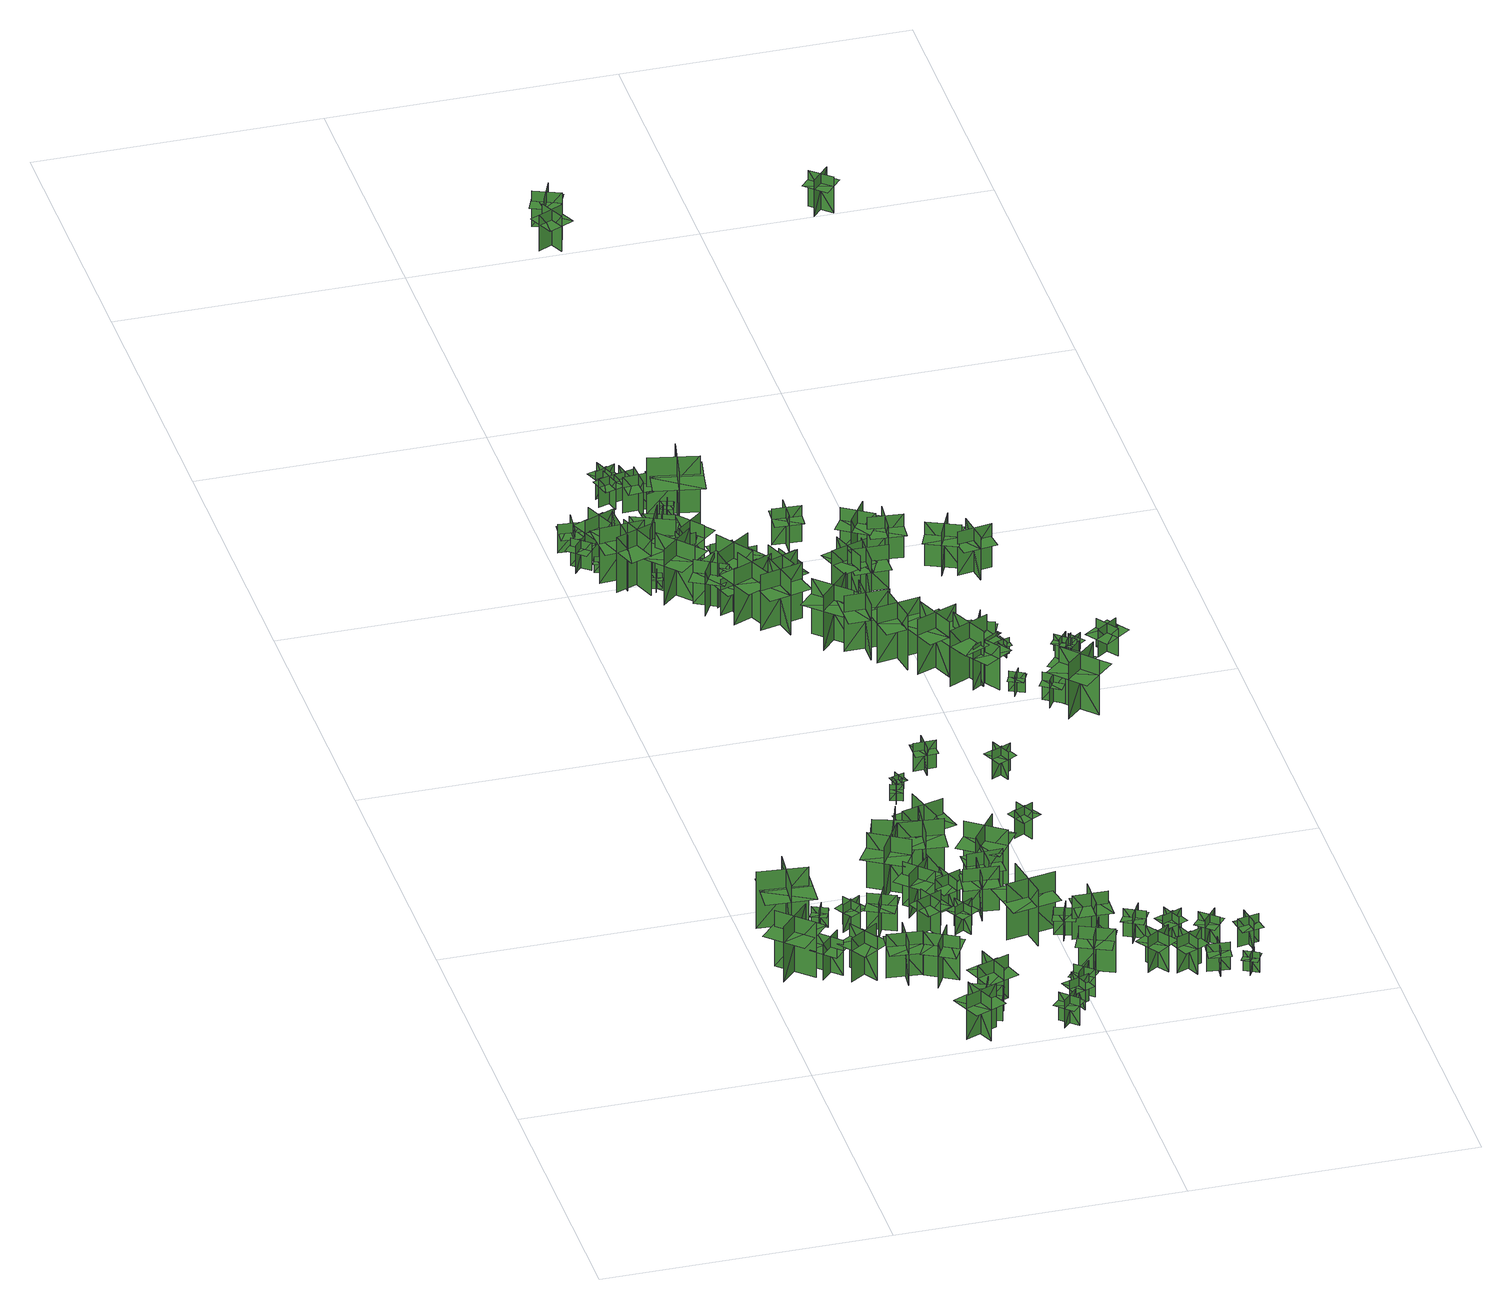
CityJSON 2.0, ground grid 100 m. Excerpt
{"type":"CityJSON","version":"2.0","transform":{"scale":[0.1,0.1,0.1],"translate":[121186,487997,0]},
"CityObjects":{
"tree1":{"type":"SolitaryVegetationObject","geometry":[{"type":"MultiSurface","lod":"1","boundaries":[[[0,1,2]],[[0,2,3]],[[4,5,6]],[[4,6,7]],[[8,9,10]],[[8,10,11]],[[8,11,12]],[[8,12,13]]]}]},
"tree2":{"type":"SolitaryVegetationObject","geometry":[{"type":"MultiSurface","lod":"1","boundaries":[[[14,15,16]],[[14,16,17]],[[18,19,20]],[[18,20,21]],[[22,23,24]],[[22,24,25]],[[22,25,26]],[[22,26,27]]]}]},
"tree3":{"type":"SolitaryVegetationObject","geometry":[{"type":"MultiSurface","lod":"1","boundaries":[[[28,29,30]],[[28,30,31]],[[32,33,34]],[[32,34,35]],[[36,37,38]],[[36,38,39]],[[36,39,40]],[[36,40,41]]]}]},
"tree4":{"type":"SolitaryVegetationObject","geometry":[{"type":"MultiSurface","lod":"1","boundaries":[[[42,43,44]],[[42,44,45]],[[46,47,48]],[[46,48,49]],[[50,51,52]],[[50,52,53]],[[50,53,54]],[[50,54,55]]]}]},
"tree5":{"type":"SolitaryVegetationObject","geometry":[{"type":"MultiSurface","lod":"1","boundaries":[[[56,57,58]],[[56,58,59]],[[60,61,62]],[[60,62,63]],[[64,65,66]],[[64,66,67]],[[64,67,68]],[[64,68,69]]]}]},
"tree6":{"type":"SolitaryVegetationObject","geometry":[{"type":"MultiSurface","lod":"1","boundaries":[[[70,71,72]],[[70,72,73]],[[74,75,76]],[[74,76,77]],[[78,79,80]],[[78,80,81]],[[78,81,82]],[[78,82,83]]]}]},
"tree7":{"type":"SolitaryVegetationObject","geometry":[{"type":"MultiSurface","lod":"1","boundaries":[[[84,85,86]],[[84,86,87]],[[88,89,90]],[[88,90,91]],[[92,93,94]],[[92,94,95]],[[92,95,96]],[[92,96,97]]]}]},
"tree8":{"type":"SolitaryVegetationObject","geometry":[{"type":"MultiSurface","lod":"1","boundaries":[[[98,99,100]],[[98,100,101]],[[102,103,104]],[[102,104,105]],[[106,107,108]],[[106,108,109]],[[106,109,110]],[[106,110,111]]]}]},
"tree9":{"type":"SolitaryVegetationObject","geometry":[{"type":"MultiSurface","lod":"1","boundaries":[[[112,113,114]],[[112,114,115]],[[116,117,118]],[[116,118,119]],[[120,121,122]],[[120,122,123]],[[120,123,124]],[[120,124,125]]]}]},
"tree10":{"type":"SolitaryVegetationObject","geometry":[{"type":"MultiSurface","lod":"1","boundaries":[[[126,127,128]],[[126,128,129]],[[130,131,132]],[[130,132,133]],[[134,135,136]],[[134,136,137]],[[134,137,138]],[[134,138,139]]]}]},
"tree11":{"type":"SolitaryVegetationObject","geometry":[{"type":"MultiSurface","lod":"1","boundaries":[[[140,141,142]],[[140,142,143]],[[144,145,146]],[[144,146,147]],[[148,149,150]],[[148,150,151]],[[148,151,152]],[[148,152,153]]]}]},
"tree12":{"type":"SolitaryVegetationObject","geometry":[{"type":"MultiSurface","lod":"1","boundaries":[[[154,155,156]],[[154,156,157]],[[158,159,160]],[[158,160,161]],[[162,163,164]],[[162,164,165]],[[162,165,166]],[[162,166,167]]]}]},
"tree13":{"type":"SolitaryVegetationObject","geometry":[{"type":"MultiSurface","lod":"1","boundaries":[[[168,169,170]],[[168,170,171]],[[172,173,174]],[[172,174,175]],[[176,177,178]],[[176,178,179]],[[176,179,180]],[[176,180,181]]]}]},
"tree14":{"type":"SolitaryVegetationObject","geometry":[{"type":"MultiSurface","lod":"1","boundaries":[[[182,183,184]],[[182,184,185]],[[186,187,188]],[[186,188,189]],[[190,191,192]],[[190,192,193]],[[190,193,194]],[[190,194,195]]]}]},
"tree15":{"type":"SolitaryVegetationObject","geometry":[{"type":"MultiSurface","lod":"1","boundaries":[[[196,197,198]],[[196,198,199]],[[200,201,202]],[[200,202,203]],[[204,205,206]],[[204,206,207]],[[204,207,208]],[[204,208,209]]]}]},
"tree16":{"type":"SolitaryVegetationObject","geometry":[{"type":"MultiSurface","lod":"1","boundaries":[[[210,211,212]],[[210,212,213]],[[214,215,216]],[[214,216,217]],[[218,219,220]],[[218,220,221]],[[218,221,222]],[[218,222,223]]]}]},
"tree17":{"type":"SolitaryVegetationObject","geometry":[{"type":"MultiSurface","lod":"1","boundaries":[[[224,225,226]],[[224,226,227]],[[228,229,230]],[[228,230,231]],[[232,233,234]],[[232,234,235]],[[232,235,236]],[[232,236,237]]]}]},
"tree18":{"type":"SolitaryVegetationObject","geometry":[{"type":"MultiSurface","lod":"1","boundaries":[[[238,239,240]],[[238,240,241]],[[242,243,244]],[[242,244,245]],[[246,247,248]],[[246,248,249]],[[246,249,250]],[[246,250,251]]]}]},
"tree19":{"type":"SolitaryVegetationObject","geometry":[{"type":"MultiSurface","lod":"1","boundaries":[[[252,253,254]],[[252,254,255]],[[256,257,258]],[[256,258,259]],[[260,261,262]],[[260,262,263]],[[260,263,264]],[[260,264,265]]]}]},
"tree20":{"type":"SolitaryVegetationObject","geometry":[{"type":"MultiSurface","lod":"1","boundaries":[[[266,267,268]],[[266,268,269]],[[270,271,272]],[[270,272,273]],[[274,275,276]],[[274,276,277]],[[274,277,278]],[[274,278,279]]]}]},
"tree21":{"type":"SolitaryVegetationObject","geometry":[{"type":"MultiSurface","lod":"1","boundaries":[[[280,281,282]],[[280,282,283]],[[284,285,286]],[[284,286,287]],[[288,289,290]],[[288,290,291]],[[288,291,292]],[[288,292,293]]]}]},
"tree22":{"type":"SolitaryVegetationObject","geometry":[{"type":"MultiSurface","lod":"1","boundaries":[[[294,295,296]],[[294,296,297]],[[298,299,300]],[[298,300,301]],[[302,303,304]],[[302,304,305]],[[302,305,306]],[[302,306,307]]]}]},
"tree23":{"type":"SolitaryVegetationObject","geometry":[{"type":"MultiSurface","lod":"1","boundaries":[[[308,309,310]],[[308,310,311]],[[312,313,314]],[[312,314,315]],[[316,317,318]],[[316,318,319]],[[316,319,320]],[[316,320,321]]]}]},
"tree24":{"type":"SolitaryVegetationObject","geometry":[{"type":"MultiSurface","lod":"1","boundaries":[[[322,323,324]],[[322,324,325]],[[326,327,328]],[[326,328,329]],[[330,331,332]],[[330,332,333]],[[330,333,334]],[[330,334,335]]]}]},
"tree25":{"type":"SolitaryVegetationObject","geometry":[{"type":"MultiSurface","lod":"1","boundaries":[[[336,337,338]],[[336,338,339]],[[340,341,342]],[[340,342,343]],[[344,345,346]],[[344,346,347]],[[344,347,348]],[[344,348,349]]]}]},
"tree26":{"type":"SolitaryVegetationObject","geometry":[{"type":"MultiSurface","lod":"1","boundaries":[[[350,351,352]],[[350,352,353]],[[354,355,356]],[[354,356,357]],[[358,359,360]],[[358,360,361]],[[358,361,362]],[[358,362,363]]]}]},
"tree27":{"type":"SolitaryVegetationObject","geometry":[{"type":"MultiSurface","lod":"1","boundaries":[[[364,365,366]],[[364,366,367]],[[368,369,370]],[[368,370,371]],[[372,373,374]],[[372,374,375]],[[372,375,376]],[[372,376,377]]]}]},
"tree28":{"type":"SolitaryVegetationObject","geometry":[{"type":"MultiSurface","lod":"1","boundaries":[[[378,379,380]],[[378,380,381]],[[382,383,384]],[[382,384,385]],[[386,387,388]],[[386,388,389]],[[386,389,390]],[[386,390,391]]]}]},
"tree29":{"type":"SolitaryVegetationObject","geometry":[{"type":"MultiSurface","lod":"1","boundaries":[[[392,393,394]],[[392,394,395]],[[396,397,398]],[[396,398,399]],[[400,401,402]],[[400,402,403]],[[400,403,404]],[[400,404,405]]]}]},
"tree30":{"type":"SolitaryVegetationObject","geometry":[{"type":"MultiSurface","lod":"1","boundaries":[[[406,407,408]],[[406,408,409]],[[410,411,412]],[[410,412,413]],[[414,415,416]],[[414,416,417]],[[414,417,418]],[[414,418,419]]]}]},
"tree31":{"type":"SolitaryVegetationObject","geometry":[{"type":"MultiSurface","lod":"1","boundaries":[[[420,421,422]],[[420,422,423]],[[424,425,426]],[[424,426,427]],[[428,429,430]],[[428,430,431]],[[428,431,432]],[[428,432,433]]]}]},
"tree32":{"type":"SolitaryVegetationObject","geometry":[{"type":"MultiSurface","lod":"1","boundaries":[[[434,435,436]],[[434,436,437]],[[438,439,440]],[[438,440,441]],[[442,443,444]],[[442,444,445]],[[442,445,446]],[[442,446,447]]]}]},
"tree33":{"type":"SolitaryVegetationObject","geometry":[{"type":"MultiSurface","lod":"1","boundaries":[[[448,449,450]],[[448,450,451]],[[452,453,454]],[[452,454,455]],[[456,457,458]],[[456,458,459]],[[456,459,460]],[[456,460,461]]]}]},
"tree34":{"type":"SolitaryVegetationObject","geometry":[{"type":"MultiSurface","lod":"1","boundaries":[[[462,463,464]],[[462,464,465]],[[466,467,468]],[[466,468,469]],[[470,471,472]],[[470,472,473]],[[470,473,474]],[[470,474,475]]]}]},
"tree35":{"type":"SolitaryVegetationObject","geometry":[{"type":"MultiSurface","lod":"1","boundaries":[[[476,477,478]],[[476,478,479]],[[480,481,482]],[[480,482,483]],[[484,485,486]],[[484,486,487]],[[484,487,488]],[[484,488,489]]]}]},
"tree36":{"type":"SolitaryVegetationObject","geometry":[{"type":"MultiSurface","lod":"1","boundaries":[[[490,491,492]],[[490,492,493]],[[494,495,496]],[[494,496,497]],[[498,499,500]],[[498,500,501]],[[498,501,502]],[[498,502,503]]]}]},
"tree37":{"type":"SolitaryVegetationObject","geometry":[{"type":"MultiSurface","lod":"1","boundaries":[[[504,505,506]],[[504,506,507]],[[508,509,510]],[[508,510,511]],[[512,513,514]],[[512,514,515]],[[512,515,516]],[[512,516,517]]]}]},
"tree38":{"type":"SolitaryVegetationObject","geometry":[{"type":"MultiSurface","lod":"1","boundaries":[[[518,519,520]],[[518,520,521]],[[522,523,524]],[[522,524,525]],[[526,527,528]],[[526,528,529]],[[526,529,530]],[[526,530,531]]]}]},
"tree39":{"type":"SolitaryVegetationObject","geometry":[{"type":"MultiSurface","lod":"1","boundaries":[[[532,533,534]],[[532,534,535]],[[536,537,538]],[[536,538,539]],[[540,541,542]],[[540,542,543]],[[540,543,544]],[[540,544,545]]]}]},
"tree40":{"type":"SolitaryVegetationObject","geometry":[{"type":"MultiSurface","lod":"1","boundaries":[[[546,547,548]],[[546,548,549]],[[550,551,552]],[[550,552,553]],[[554,555,556]],[[554,556,557]],[[554,557,558]],[[554,558,559]]]}]},
"tree41":{"type":"SolitaryVegetationObject","geometry":[{"type":"MultiSurface","lod":"1","boundaries":[[[560,561,562]],[[560,562,563]],[[564,565,566]],[[564,566,567]],[[568,569,570]],[[568,570,571]],[[568,571,572]],[[568,572,573]]]}]},
"tree42":{"type":"SolitaryVegetationObject","geometry":[{"type":"MultiSurface","lod":"1","boundaries":[[[574,575,576]],[[574,576,577]],[[578,579,580]],[[578,580,581]],[[582,583,584]],[[582,584,585]],[[582,585,586]],[[582,586,587]]]}]},
"tree43":{"type":"SolitaryVegetationObject","geometry":[{"type":"MultiSurface","lod":"1","boundaries":[[[588,589,590]],[[588,590,591]],[[592,593,594]],[[592,594,595]],[[596,597,598]],[[596,598,599]],[[596,599,600]],[[596,600,601]]]}]},
"tree44":{"type":"SolitaryVegetationObject","geometry":[{"type":"MultiSurface","lod":"1","boundaries":[[[602,603,604]],[[602,604,605]],[[606,607,608]],[[606,608,609]],[[610,611,612]],[[610,612,613]],[[610,613,614]],[[610,614,615]]]}]},
"tree45":{"type":"SolitaryVegetationObject","geometry":[{"type":"MultiSurface","lod":"1","boundaries":[[[616,617,618]],[[616,618,619]],[[620,621,622]],[[620,622,623]],[[624,625,626]],[[624,626,627]],[[624,627,628]],[[624,628,629]]]}]},
"tree46":{"type":"SolitaryVegetationObject","geometry":[{"type":"MultiSurface","lod":"1","boundaries":[[[630,631,632]],[[630,632,633]],[[634,635,636]],[[634,636,637]],[[638,639,640]],[[638,640,641]],[[638,641,642]],[[638,642,643]]]}]},
"tree47":{"type":"SolitaryVegetationObject","geometry":[{"type":"MultiSurface","lod":"1","boundaries":[[[644,645,646]],[[644,646,647]],[[648,649,650]],[[648,650,651]],[[652,653,654]],[[652,654,655]],[[652,655,656]],[[652,656,657]]]}]},
"tree48":{"type":"SolitaryVegetationObject","geometry":[{"type":"MultiSurface","lod":"1","boundaries":[[[658,659,660]],[[658,660,661]],[[662,663,664]],[[662,664,665]],[[666,667,668]],[[666,668,669]],[[666,669,670]],[[666,670,671]]]}]},
"tree49":{"type":"SolitaryVegetationObject","geometry":[{"type":"MultiSurface","lod":"1","boundaries":[[[672,673,674]],[[672,674,675]],[[676,677,678]],[[676,678,679]],[[680,681,682]],[[680,682,683]],[[680,683,684]],[[680,684,685]]]}]},
"tree50":{"type":"SolitaryVegetationObject","geometry":[{"type":"MultiSurface","lod":"1","boundaries":[[[686,687,688]],[[686,688,689]],[[690,691,692]],[[690,692,693]],[[694,695,696]],[[694,696,697]],[[694,697,698]],[[694,698,699]]]}]},
"tree51":{"type":"SolitaryVegetationObject","geometry":[{"type":"MultiSurface","lod":"1","boundaries":[[[700,701,702]],[[700,702,703]],[[704,705,706]],[[704,706,707]],[[708,709,710]],[[708,710,711]],[[708,711,712]],[[708,712,713]]]}]},
"tree52":{"type":"SolitaryVegetationObject","geometry":[{"type":"MultiSurface","lod":"1","boundaries":[[[714,715,716]],[[714,716,717]],[[718,719,720]],[[718,720,721]],[[722,723,724]],[[722,724,725]],[[722,725,726]],[[722,726,727]]]}]},
"tree53":{"type":"SolitaryVegetationObject","geometry":[{"type":"MultiSurface","lod":"1","boundaries":[[[728,729,730]],[[728,730,731]],[[732,733,734]],[[732,734,735]],[[736,737,738]],[[736,738,739]],[[736,739,740]],[[736,740,741]]]}]},
"tree54":{"type":"SolitaryVegetationObject","geometry":[{"type":"MultiSurface","lod":"1","boundaries":[[[742,743,744]],[[742,744,745]],[[746,747,748]],[[746,748,749]],[[750,751,752]],[[750,752,753]],[[750,753,754]],[[750,754,755]]]}]},
"tree55":{"type":"SolitaryVegetationObject","geometry":[{"type":"MultiSurface","lod":"1","boundaries":[[[756,757,758]],[[756,758,759]],[[760,761,762]],[[760,762,763]],[[764,765,766]],[[764,766,767]],[[764,767,768]],[[764,768,769]]]}]},
"tree56":{"type":"SolitaryVegetationObject","geometry":[{"type":"MultiSurface","lod":"1","boundaries":[[[770,771,772]],[[770,772,773]],[[774,775,776]],[[774,776,777]],[[778,779,780]],[[778,780,781]],[[778,781,782]],[[778,782,783]]]}]},
"tree57":{"type":"SolitaryVegetationObject","geometry":[{"type":"MultiSurface","lod":"1","boundaries":[[[784,785,786]],[[784,786,787]],[[788,789,790]],[[788,790,791]],[[792,793,794]],[[792,794,795]],[[792,795,796]],[[792,796,797]]]}]},
"tree58":{"type":"SolitaryVegetationObject","geometry":[{"type":"MultiSurface","lod":"1","boundaries":[[[798,799,800]],[[798,800,801]],[[802,803,804]],[[802,804,805]],[[806,807,808]],[[806,808,809]],[[806,809,810]],[[806,810,811]]]}]},
"tree59":{"type":"SolitaryVegetationObject","geometry":[{"type":"MultiSurface","lod":"1","boundaries":[[[812,813,814]],[[812,814,815]],[[816,817,818]],[[816,818,819]],[[820,821,822]],[[820,822,823]],[[820,823,824]],[[820,824,825]]]}]},
"tree60":{"type":"SolitaryVegetationObject","geometry":[{"type":"MultiSurface","lod":"1","boundaries":[[[826,827,828]],[[826,828,829]],[[830,831,832]],[[830,832,833]],[[834,835,836]],[[834,836,837]],[[834,837,838]],[[834,838,839]]]}]},
"tree61":{"type":"SolitaryVegetationObject","geometry":[{"type":"MultiSurface","lod":"1","boundaries":[[[840,841,842]],[[840,842,843]],[[844,845,846]],[[844,846,847]],[[848,849,850]],[[848,850,851]],[[848,851,852]],[[848,852,853]]]}]},
"tree62":{"type":"SolitaryVegetationObject","geometry":[{"type":"MultiSurface","lod":"1","boundaries":[[[854,855,856]],[[854,856,857]],[[858,859,860]],[[858,860,861]],[[862,863,864]],[[862,864,865]],[[862,865,866]],[[862,866,867]]]}]},
"tree63":{"type":"SolitaryVegetationObject","geometry":[{"type":"MultiSurface","lod":"1","boundaries":[[[868,869,870]],[[868,870,871]],[[872,873,874]],[[872,874,875]],[[876,877,878]],[[876,878,879]],[[876,879,880]],[[876,880,881]]]}]},
"tree64":{"type":"SolitaryVegetationObject","geometry":[{"type":"MultiSurface","lod":"1","boundaries":[[[882,883,884]],[[882,884,885]],[[886,887,888]],[[886,888,889]],[[890,891,892]],[[890,892,893]],[[890,893,894]],[[890,894,895]]]}]},
"tree65":{"type":"SolitaryVegetationObject","geometry":[{"type":"MultiSurface","lod":"1","boundaries":[[[896,897,898]],[[896,898,899]],[[900,901,902]],[[900,902,903]],[[904,905,906]],[[904,906,907]],[[904,907,908]],[[904,908,909]]]}]},
"tree66":{"type":"SolitaryVegetationObject","geometry":[{"type":"MultiSurface","lod":"1","boundaries":[[[910,911,912]],[[910,912,913]],[[914,915,916]],[[914,916,917]],[[918,919,920]],[[918,920,921]],[[918,921,922]],[[918,922,923]]]}]},
"tree67":{"type":"SolitaryVegetationObject","geometry":[{"type":"MultiSurface","lod":"1","boundaries":[[[924,925,926]],[[924,926,927]],[[928,929,930]],[[928,930,931]],[[932,933,934]],[[932,934,935]],[[932,935,936]],[[932,936,937]]]}]},
"tree68":{"type":"SolitaryVegetationObject","geometry":[{"type":"MultiSurface","lod":"1","boundaries":[[[938,939,940]],[[938,940,941]],[[942,943,944]],[[942,944,945]],[[946,947,948]],[[946,948,949]],[[946,949,950]],[[946,950,951]]]}]},
"tree69":{"type":"SolitaryVegetationObject","geometry":[{"type":"MultiSurface","lod":"1","boundaries":[[[952,953,954]],[[952,954,955]],[[956,957,958]],[[956,958,959]],[[960,961,962]],[[960,962,963]],[[960,963,964]],[[960,964,965]]]}]},
"tree70":{"type":"SolitaryVegetationObject","geometry":[{"type":"MultiSurface","lod":"1","boundaries":[[[966,967,968]],[[966,968,969]],[[970,971,972]],[[970,972,973]],[[974,975,976]],[[974,976,977]],[[974,977,978]],[[974,978,979]]]}]},
"tree71":{"type":"SolitaryVegetationObject","geometry":[{"type":"MultiSurface","lod":"1","boundaries":[[[980,981,982]],[[980,982,983]],[[984,985,986]],[[984,986,987]],[[988,989,990]],[[988,990,991]],[[988,991,992]],[[988,992,993]]]}]},
"tree72":{"type":"SolitaryVegetationObject","geometry":[{"type":"MultiSurface","lod":"1","boundaries":[[[994,995,996]],[[994,996,997]],[[998,999,1000]],[[998,1000,1001]],[[1002,1003,1004]],[[1002,1004,1005]],[[1002,1005,1006]],[[1002,1006,1007]]]}]},
"tree73":{"type":"SolitaryVegetationObject","geometry":[{"type":"MultiSurface","lod":"1","boundaries":[[[1008,1009,1010]],[[1008,1010,1011]],[[1012,1013,1014]],[[1012,1014,1015]],[[1016,1017,1018]],[[1016,1018,1019]],[[1016,1019,1020]],[[1016,1020,1021]]]}]},
"tree74":{"type":"SolitaryVegetationObject","geometry":[{"type":"MultiSurface","lod":"1","boundaries":[[[1022,1023,1024]],[[1022,1024,1025]],[[1026,1027,1028]],[[1026,1028,1029]],[[1030,1031,1032]],[[1030,1032,1033]],[[1030,1033,1034]],[[1030,1034,1035]]]}]},
"tree75":{"type":"SolitaryVegetationObject","geometry":[{"type":"MultiSurface","lod":"1","boundaries":[[[1036,1037,1038]],[[1036,1038,1039]],[[1040,1041,1042]],[[1040,1042,1043]],[[1044,1045,1046]],[[1044,1046,1047]],[[1044,1047,1048]],[[1044,1048,1049]]]}]},
"tree76":{"type":"SolitaryVegetationObject","geometry":[{"type":"MultiSurface","lod":"1","boundaries":[[[1050,1051,1052]],[[1050,1052,1053]],[[1054,1055,1056]],[[1054,1056,1057]],[[1058,1059,1060]],[[1058,1060,1061]],[[1058,1061,1062]],[[1058,1062,1063]]]}]},
"tree77":{"type":"SolitaryVegetationObject","geometry":[{"type":"MultiSurface","lod":"1","boundaries":[[[1064,1065,1066]],[[1064,1066,1067]],[[1068,1069,1070]],[[1068,1070,1071]],[[1072,1073,1074]],[[1072,1074,1075]],[[1072,1075,1076]],[[1072,1076,1077]]]}]},
"tree78":{"type":"SolitaryVegetationObject","geometry":[{"type":"MultiSurface","lod":"1","boundaries":[[[1078,1079,1080]],[[1078,1080,1081]],[[1082,1083,1084]],[[1082,1084,1085]],[[1086,1087,1088]],[[1086,1088,1089]],[[1086,1089,1090]],[[1086,1090,1091]]]}]},
"tree79":{"type":"SolitaryVegetationObject","geometry":[{"type":"MultiSurface","lod":"1","boundaries":[[[1092,1093,1094]],[[1092,1094,1095]],[[1096,1097,1098]],[[1096,1098,1099]],[[1100,1101,1102]],[[1100,1102,1103]],[[1100,1103,1104]],[[1100,1104,1105]]]}]},
"tree80":{"type":"SolitaryVegetationObject","geometry":[{"type":"MultiSurface","lod":"1","boundaries":[[[1106,1107,1108]],[[1106,1108,1109]],[[1110,1111,1112]],[[1110,1112,1113]],[[1114,1115,1116]],[[1114,1116,1117]],[[1114,1117,1118]],[[1114,1118,1119]]]}]},
"tree81":{"type":"SolitaryVegetationObject","geometry":[{"type":"MultiSurface","lod":"1","boundaries":[[[1120,1121,1122]],[[1120,1122,1123]],[[1124,1125,1126]],[[1124,1126,1127]],[[1128,1129,1130]],[[1128,1130,1131]],[[1128,1131,1132]],[[1128,1132,1133]]]}]},
"tree82":{"type":"SolitaryVegetationObject","geometry":[{"type":"MultiSurface","lod":"1","boundaries":[[[1134,1135,1136]],[[1134,1136,1137]],[[1138,1139,1140]],[[1138,1140,1141]],[[1142,1143,1144]],[[1142,1144,1145]],[[1142,1145,1146]],[[1142,1146,1147]]]}]},
"tree83":{"type":"SolitaryVegetationObject","geometry":[{"type":"MultiSurface","lod":"1","boundaries":[[[1148,1149,1150]],[[1148,1150,1151]],[[1152,1153,1154]],[[1152,1154,1155]],[[1156,1157,1158]],[[1156,1158,1159]],[[1156,1159,1160]],[[1156,1160,1161]]]}]},
"tree84":{"type":"SolitaryVegetationObject","geometry":[{"type":"MultiSurface","lod":"1","boundaries":[[[1162,1163,1164]],[[1162,1164,1165]],[[1166,1167,1168]],[[1166,1168,1169]],[[1170,1171,1172]],[[1170,1172,1173]],[[1170,1173,1174]],[[1170,1174,1175]]]}]},
"tree85":{"type":"SolitaryVegetationObject","geometry":[{"type":"MultiSurface","lod":"1","boundaries":[[[1176,1177,1178]],[[1176,1178,1179]],[[1180,1181,1182]],[[1180,1182,1183]],[[1184,1185,1186]],[[1184,1186,1187]],[[1184,1187,1188]],[[1184,1188,1189]]]}]},
"tree86":{"type":"SolitaryVegetationObject","geometry":[{"type":"MultiSurface","lod":"1","boundaries":[[[1190,1191,1192]],[[1190,1192,1193]],[[1194,1195,1196]],[[1194,1196,1197]],[[1198,1199,1200]],[[1198,1200,1201]],[[1198,1201,1202]],[[1198,1202,1203]]]}]},
"tree87":{"type":"SolitaryVegetationObject","geometry":[{"type":"MultiSurface","lod":"1","boundaries":[[[1204,1205,1206]],[[1204,1206,1207]],[[1208,1209,1210]],[[1208,1210,1211]],[[1212,1213,1214]],[[1212,1214,1215]],[[1212,1215,1216]],[[1212,1216,1217]]]}]},
"tree88":{"type":"SolitaryVegetationObject","geometry":[{"type":"MultiSurface","lod":"1","boundaries":[[[1218,1219,1220]],[[1218,1220,1221]],[[1222,1223,1224]],[[1222,1224,1225]],[[1226,1227,1228]],[[1226,1228,1229]],[[1226,1229,1230]],[[1226,1230,1231]]]}]},
"tree89":{"type":"SolitaryVegetationObject","geometry":[{"type":"MultiSurface","lod":"1","boundaries":[[[1232,1233,1234]],[[1232,1234,1235]],[[1236,1237,1238]],[[1236,1238,1239]],[[1240,1241,1242]],[[1240,1242,1243]],[[1240,1243,1244]],[[1240,1244,1245]]]}]},
"tree90":{"type":"SolitaryVegetationObject","geometry":[{"type":"MultiSurface","lod":"1","boundaries":[[[1246,1247,1248]],[[1246,1248,1249]],[[1250,1251,1252]],[[1250,1252,1253]],[[1254,1255,1256]],[[1254,1256,1257]],[[1254,1257,1258]],[[1254,1258,1259]]]}]},
"tree91":{"type":"SolitaryVegetationObject","geometry":[{"type":"MultiSurface","lod":"1","boundaries":[[[1260,1261,1262]],[[1260,1262,1263]],[[1264,1265,1266]],[[1264,1266,1267]],[[1268,1269,1270]],[[1268,1270,1271]],[[1268,1271,1272]],[[1268,1272,1273]]]}]},
"tree92":{"type":"SolitaryVegetationObject","geometry":[{"type":"MultiSurface","lod":"1","boundaries":[[[1274,1275,1276]],[[1274,1276,1277]],[[1278,1279,1280]],[[1278,1280,1281]],[[1282,1283,1284]],[[1282,1284,1285]],[[1282,1285,1286]],[[1282,1286,1287]]]}]},
"tree93":{"type":"SolitaryVegetationObject","geometry":[{"type":"MultiSurface","lod":"1","boundaries":[[[1288,1289,1290]],[[1288,1290,1291]],[[1292,1293,1294]],[[1292,1294,1295]],[[1296,1297,1298]],[[1296,1298,1299]],[[1296,1299,1300]],[[1296,1300,1301]]]}]},
"tree94":{"type":"SolitaryVegetationObject","geometry":[{"type":"MultiSurface","lod":"1","boundaries":[[[1302,1303,1304]],[[1302,1304,1305]],[[1306,1307,1308]],[[1306,1308,1309]],[[1310,1311,1312]],[[1310,1312,1313]],[[1310,1313,1314]],[[1310,1314,1315]]]}]},
"tree95":{"type":"SolitaryVegetationObject","geometry":[{"type":"MultiSurface","lod":"1","boundaries":[[[1316,1317,1318]],[[1316,1318,1319]],[[1320,1321,1322]],[[1320,1322,1323]],[[1324,1325,1326]],[[1324,1326,1327]],[[1324,1327,1328]],[[1324,1328,1329]]]}]},
"tree96":{"type":"SolitaryVegetationObject","geometry":[{"type":"MultiSurface","lod":"1","boundaries":[[[1330,1331,1332]],[[1330,1332,1333]],[[1334,1335,1336]],[[1334,1336,1337]],[[1338,1339,1340]],[[1338,1340,1341]],[[1338,1341,1342]],[[1338,1342,1343]]]}]},
"tree97":{"type":"SolitaryVegetationObject","geometry":[{"type":"MultiSurface","lod":"1","boundaries":[[[1344,1345,1346]],[[1344,1346,1347]],[[1348,1349,1350]],[[1348,1350,1351]],[[1352,1353,1354]],[[1352,1354,1355]],[[1352,1355,1356]],[[1352,1356,1357]]]}]},
"tree98":{"type":"SolitaryVegetationObject","geometry":[{"type":"MultiSurface","lod":"1","boundaries":[[[1358,1359,1360]],[[1358,1360,1361]],[[1362,1363,1364]],[[1362,1364,1365]],[[1366,1367,1368]],[[1366,1368,1369]],[[1366,1369,1370]],[[1366,1370,1371]]]}]},
"tree99":{"type":"SolitaryVegetationObject","geometry":[{"type":"MultiSurface","lod":"1","boundaries":[[[1372,1373,1374]],[[1372,1374,1375]],[[1376,1377,1378]],[[1376,1378,1379]],[[1380,1381,1382]],[[1380,1382,1383]],[[1380,1383,1384]],[[1380,1384,1385]]]}]},
"tree100":{"type":"SolitaryVegetationObject","geometry":[{"type":"MultiSurface","lod":"1","boundaries":[[[1386,1387,1388]],[[1386,1388,1389]],[[1390,1391,1392]],[[1390,1392,1393]],[[1394,1395,1396]],[[1394,1396,1397]],[[1394,1397,1398]],[[1394,1398,1399]]]}]},
"tree101":{"type":"SolitaryVegetationObject","geometry":[{"type":"MultiSurface","lod":"1","boundaries":[[[1400,1401,1402]],[[1400,1402,1403]],[[1404,1405,1406]],[[1404,1406,1407]],[[1408,1409,1410]],[[1408,1410,1411]],[[1408,1411,1412]],[[1408,1412,1413]]]}]},
"tree102":{"type":"SolitaryVegetationObject","geometry":[{"type":"MultiSurface","lod":"1","boundaries":[[[1414,1415,1416]],[[1414,1416,1417]],[[1418,1419,1420]],[[1418,1420,1421]],[[1422,1423,1424]],[[1422,1424,1425]],[[1422,1425,1426]],[[1422,1426,1427]]]}]}
},
"vertices":[
[55,659,11],[168,554,11],[168,554,226],[55,659,226],[58,556,11],[163,670,11],[163,670,226],[58,556,226],[58,556,166],[115,503,166],[220,617,166],[163,670,166],[106,722,166],[1,608,166],
[254,537,14],[181,605,14],[181,605,152],[254,537,152],[252,603,14],[184,530,14],[184,530,152],[252,603,152],[252,603,113],[216,637,113],[148,564,113],[184,530,113],[221,496,113],[289,569,113],
[58,896,9],[233,881,9],[233,881,228],[58,896,228],[148,789,9],[163,964,9],[163,964,228],[148,789,228],[68,883,157],[62,801,157],[238,790,157],[243,871,157],[249,952,157],[73,964,157],
[355,482,13],[289,584,13],[289,584,182],[355,482,182],[373,561,13],[271,495,13],[271,495,182],[373,561,182],[373,561,135],[339,612,135],[237,546,135],[271,495,135],[304,444,135],[406,510,135],
[252,824,9],[273,875,9],[273,875,86],[252,824,86],[286,838,9],[235,859,9],[235,859,86],[286,838,86],[286,838,64],[296,864,64],[245,885,64],[235,859,64],[224,834,64],[275,812,64],
[445,423,14],[457,544,14],[457,544,183],[445,423,183],[508,474,14],[387,486,14],[387,486,183],[508,474,183],[508,474,136],[514,535,136],[393,547,136],[387,486,136],[381,426,136],[502,414,136],
[337,841,12],[378,775,12],[378,775,120],[337,841,120],[325,791,12],[391,832,12],[391,832,120],[325,791,120],[325,791,89],[345,758,89],[411,799,89],[391,832,89],[371,865,89],[305,824,89],
[544,64,10],[656,111,10],[656,111,179],[544,64,179],[618,33,10],[571,145,10],[571,145,179],[618,33,179],[618,33,132],[675,56,132],[627,168,132],[571,145,132],[515,121,132],[562,9,132],
[470,820,10],[428,730,10],[428,730,148],[470,820,148],[407,798,10],[498,756,10],[498,756,148],[407,798,148],[407,798,109],[386,753,109],[477,711,109],[498,756,109],[519,801,109],[428,843,109],
[654,202,11],[618,109,11],[618,109,150],[654,202,150],[593,175,11],[686,139,11],[686,139,150],[593,175,150],[593,175,111],[575,129,111],[668,93,111],[686,139,111],[704,186,111],[611,222,111],
[614,407,17],[508,466,17],[508,466,186],[614,407,186],[592,485,17],[534,379,17],[534,379,186],[592,485,186],[592,485,139],[539,515,139],[480,408,139],[534,379,139],[587,349,139],[646,456,139],
[705,194,12],[664,309,12],[664,309,181],[705,194,181],[740,267,12],[626,227,12],[626,227,181],[740,267,181],[740,267,134],[720,325,134],[605,284,134],[626,227,134],[646,169,134],[761,210,134],
[643,743,15],[552,702,15],[552,702,153],[643,743,153],[581,767,15],[622,676,15],[622,676,153],[581,767,153],[581,767,114],[536,746,114],[577,655,114],[622,676,114],[668,697,114],[627,787,114],
[502,931,11],[584,1063,11],[584,1063,226],[502,931,226],[603,954,11],[471,1035,11],[471,1035,226],[603,954,226],[603,954,166],[644,1020,166],[512,1101,166],[471,1035,166],[430,969,166],[562,888,166],
[556,899,12],[644,814,12],[644,814,182],[556,899,182],[557,818,12],[642,905,12],[642,905,182],[557,818,182],[557,818,134],[601,776,134],[686,863,134],[642,905,134],[598,948,134],[513,861,134],
[508,1105,12],[654,1053,12],[654,1053,227],[508,1105,227],[552,1011,12],[603,1158,12],[603,1158,227],[552,1011,227],[552,1011,167],[625,986,167],[676,1132,167],[603,1158,167],[530,1183,167],[479,1037,167],
[671,667,21],[738,706,21],[738,706,129],[671,667,129],[721,654,21],[682,721,21],[682,721,129],[721,654,129],[721,654,98],[755,674,98],[716,740,98],[682,721,98],[649,701,98],[688,634,98],
[872,49,7],[925,105,7],[925,105,115],[872,49,115],[923,50,7],[867,103,7],[867,103,115],[923,50,115],[923,50,84],[950,78,84],[893,131,84],[867,103,84],[840,75,84],[897,22,84],
[708,785,15],[674,878,15],[674,878,153],[708,785,153],[736,845,15],[643,810,15],[643,810,153],[736,845,153],[736,845,115],[719,891,115],[626,857,115],[643,810,115],[660,763,115],[754,798,115],
[656,978,14],[673,1132,14],[673,1132,229],[656,978,229],[737,1042,14],[583,1059,14],[583,1059,229],[737,1042,229],[737,1042,169],[745,1120,169],[591,1136,169],[583,1059,169],[575,982,169],[729,965,169],
[919,158,7],[992,185,7],[992,185,115],[919,158,115],[966,136,7],[939,209,7],[939,209,115],[966,136,115],[966,136,84],[1002,150,84],[975,222,84],[939,209,84],[903,195,84],[930,123,84],
[50,3153,22],[109,3103,22],[109,3103,129],[50,3153,129],[54,3101,22],[104,3160,22],[104,3160,129],[54,3101,129],[54,3101,99],[84,3076,99],[134,3135,99],[104,3160,99],[75,3185,99],[24,3126,99],
[732,798,14],[853,785,14],[853,785,184],[732,798,184],[782,735,14],[795,855,14],[795,855,184],[782,735,184],[782,735,136],[842,728,136],[856,849,136],[795,855,136],[735,862,136],[721,741,136],
[765,1160,15],[616,1118,15],[616,1118,230],[765,1160,230],[675,1211,15],[717,1062,15],[717,1062,230],[675,1211,230],[675,1211,170],[601,1190,170],[642,1041,170],[717,1062,170],[791,1083,170],[750,1232,170],
[86,3289,17],[78,3201,17],[78,3201,127],[86,3289,127],[32,3244,17],[120,3236,17],[120,3236,127],[32,3244,127],[79,3284,91],[39,3287,91],[32,3199,91],[72,3196,91],[113,3193,91],[120,3281,91],
[112,3086,25],[154,3072,25],[154,3072,86],[112,3086,86],[125,3060,25],[139,3102,25],[139,3102,86],[125,3060,86],[125,3060,69],[146,3053,69],[160,3094,69],[139,3102,69],[118,3109,69],[104,3067,69],
[959,252,8],[1018,202,8],[1018,202,115],[959,252,115],[963,201,8],[1013,260,8],[1013,260,115],[963,201,115],[963,201,85],[992,176,85],[1043,235,85],[1013,260,85],[984,285,85],[933,226,85],
[1002,632,14],[828,601,14],[828,601,233],[1002,632,233],[887,712,14],[918,539,14],[918,539,233],[887,712,233],[989,642,162],[973,722,162],[800,689,162],[816,609,162],[832,529,162],[1004,563,162],
[770,882,14],[892,884,14],[892,884,184],[770,882,184],[828,825,14],[826,947,14],[826,947,184],[828,825,184],[828,825,136],[889,826,136],[887,948,136],[826,947,136],[765,946,136],[767,825,136],
[114,3028,18],[268,3038,18],[268,3038,233],[114,3028,233],[191,2960,18],[181,3114,18],[181,3114,233],[191,2960,233],[191,2960,173],[268,2965,173],[258,3119,173],[181,3114,173],[104,3109,173],[113,2955,173],
[129,3221,22],[176,3109,22],[176,3109,191],[129,3221,191],[98,3146,22],[210,3193,22],[210,3193,191],[98,3146,191],[98,3146,143],[122,3090,143],[234,3137,143],[210,3193,143],[187,3250,143],[74,3202,143],
[297,3010,20],[152,2956,20],[152,2956,235],[297,3010,235],[203,3054,20],[257,2908,20],[257,2908,235],[203,3054,235],[203,3054,175],[131,3027,175],[184,2882,175],[257,2908,175],[330,2935,175],[276,3081,175],
[896,1028,14],[806,902,14],[806,902,229],[896,1028,229],[795,1012,14],[921,922,14],[921,922,229],[795,1012,229],[795,1012,169],[749,949,169],[875,859,169],[921,922,169],[966,985,169],[840,1075,169],
[705,1513,25],[692,1471,25],[692,1471,87],[705,1513,87],[679,1500,25],[721,1486,25],[721,1486,87],[679,1500,87],[679,1500,69],[672,1478,69],[714,1465,69],[721,1486,69],[728,1507,69],[686,1521,69],
[192,3089,17],[262,3122,17],[262,3122,125],[192,3089,125],[241,3071,17],[208,3141,17],[208,3141,125],[241,3071,125],[241,3071,95],[276,3088,95],[243,3158,95],[208,3141,95],[173,3125,95],[205,3055,95],
[277,2921,22],[291,2963,22],[291,2963,84],[277,2921,84],[304,2934,22],[262,2948,22],[262,2948,84],[304,2934,84],[304,2934,67],[311,2955,67],[269,2969,67],[262,2948,67],[255,2927,67],[297,2913,67],
[1009,372,11],[1121,324,11],[1121,324,180],[1009,372,180],[1039,297,11],[1087,409,11],[1087,409,180],[1039,297,180],[1039,297,133],[1095,273,133],[1143,385,133],[1087,409,133],[1030,432,133],[983,320,133],
[741,1554,26],[698,1542,26],[698,1542,88],[741,1554,88],[715,1568,26],[727,1526,26],[727,1526,88],[715,1568,88],[715,1568,71],[694,1562,71],[706,1520,71],[727,1526,71],[749,1532,71],[737,1574,71],
[984,589,17],[1057,563,17],[1057,563,124],[984,589,124],[1006,542,17],[1032,615,17],[1032,615,124],[1006,542,124],[1006,542,94],[1042,529,94],[1068,602,94],[1032,615,94],[995,628,94],[969,555,94],
[283,2845,18],[398,2949,18],[398,2949,234],[283,2845,234],[386,2839,18],[283,2954,18],[283,2954,234],[386,2839,234],[386,2839,173],[444,2891,173],[340,3006,173],[283,2954,173],[225,2903,173],[328,2787,173],
[271,2971,18],[334,3113,18],[334,3113,234],[271,2971,234],[368,3008,18],[226,3070,18],[226,3070,234],[368,3008,234],[368,3008,173],[399,3078,173],[258,3141,173],[226,3070,173],[195,3000,173],[336,2937,173],
[383,2915,22],[360,3034,22],[360,3034,191],[383,2915,191],[429,2982,22],[309,2959,22],[309,2959,191],[429,2982,191],[429,2982,144],[417,3041,144],[298,3019,144],[309,2959,144],[320,2899,144],[440,2922,144],
[1158,547,14],[1036,549,14],[1036,549,183],[1158,547,183],[1102,605,14],[1099,484,14],[1099,484,183],[1102,605,183],[1102,605,136],[1041,607,136],[1038,485,136],[1099,484,136],[1160,482,136],[1163,604,136],
[455,2851,19],[395,2745,19],[395,2745,189],[455,2851,189],[377,2829,19],[483,2769,19],[483,2769,189],[377,2829,189],[377,2829,141],[347,2776,141],[453,2716,141],[483,2769,141],[513,2822,141],[407,2882,141],
[403,3091,27],[288,3131,27],[288,3131,196],[403,3091,196],[368,3164,27],[328,3049,27],[328,3049,196],[368,3164,196],[368,3164,149],[310,3184,149],[270,3069,149],[328,3049,149],[386,3029,149],[425,3144,149],
[298,3460,41],[224,3437,41],[224,3437,149],[298,3460,149],[252,3484,41],[275,3410,41],[275,3410,149],[252,3484,149],[252,3484,119],[215,3473,119],[238,3399,119],[275,3410,119],[312,3422,119],[289,3496,119],
[228,3490,39],[300,3518,39],[300,3518,146],[228,3490,146],[275,3469,39],[247,3542,39],[247,3542,146],[275,3469,146],[275,3469,116],[311,3483,116],[283,3556,116],[247,3542,116],[211,3528,116],[239,3455,116],
[445,2733,20],[539,2767,20],[539,2767,159],[445,2733,159],[505,2704,20],[472,2798,20],[472,2798,159],[505,2704,159],[505,2704,120],[552,2721,120],[519,2815,120],[472,2798,120],[425,2781,120],[458,2688,120],
[472,2858,18],[425,2932,18],[425,2932,128],[472,2858,128],[487,2926,18],[413,2879,18],[413,2879,128],[487,2926,128],[474,2866,93],[508,2889,93],[460,2962,93],[426,2939,93],[392,2917,93],[440,2844,93],
[799,1645,28],[877,1646,28],[877,1646,136],[799,1645,136],[836,1609,28],[835,1686,28],[835,1686,136],[836,1609,136],[836,1609,106],[875,1609,106],[873,1687,106],[835,1686,106],[796,1685,106],[797,1608,106],
[464,3006,27],[386,3100,27],[386,3100,197],[464,3006,197],[472,3087,27],[379,3009,27],[379,3009,197],[472,3087,197],[472,3087,149],[433,3134,149],[340,3056,149],[379,3009,149],[418,2962,149],[511,3040,149],
[512,2765,18],[573,2622,18],[573,2622,234],[512,2765,234],[473,2669,18],[615,2730,18],[615,2730,234],[473,2669,234],[473,2669,173],[503,2598,173],[646,2659,173],[615,2730,173],[585,2801,173],[443,2740,173],
[329,3426,41],[310,3501,41],[310,3501,149],[329,3426,149],[356,3470,41],[281,3451,41],[281,3451,149],[356,3470,149],[356,3470,119],[347,3507,119],[271,3489,119],[281,3451,119],[290,3414,119],[365,3432,119],
[392,3390,40],[292,3385,40],[292,3385,179],[392,3390,179],[343,3435,40],[348,3336,40],[348,3336,179],[343,3435,179],[343,3435,140],[293,3433,140],[298,3333,140],[348,3336,140],[397,3338,140],[393,3437,140],
[1226,299,7],[1308,355,7],[1308,355,146],[1226,299,146],[1291,286,7],[1235,368,7],[1235,368,146],[1291,286,146],[1291,286,107],[1332,314,107],[1276,396,107],[1235,368,107],[1194,341,107],[1249,258,107],
[574,2872,17],[448,2782,17],[448,2782,233],[574,2872,233],[472,2889,17],[562,2763,17],[562,2763,233],[472,2889,233],[472,2889,172],[409,2844,172],[500,2718,172],[562,2763,172],[625,2809,172],[535,2934,172],
[1222,478,11],[1259,547,11],[1259,547,119],[1222,478,119],[1272,493,11],[1203,529,11],[1203,529,119],[1272,493,119],[1272,493,89],[1290,527,89],[1222,564,89],[1203,529,89],[1185,495,89],[1254,459,89],
[548,2614,18],[699,2650,18],[699,2650,234],[548,2614,234],[635,2560,18],[599,2710,18],[599,2710,234],[635,2560,234],[635,2560,173],[711,2578,173],[675,2728,173],[599,2710,173],[524,2692,173],[560,2542,173],
[510,3018,29],[517,2941,29],[517,2941,137],[510,3018,137],[477,2979,29],[554,2986,29],[554,2986,137],[477,2979,137],[477,2979,107],[480,2940,107],[557,2947,107],[554,2986,107],[551,3024,107],[473,3018,107],
[1084,1216,18],[1015,1180,18],[1015,1180,125],[1084,1216,125],[1035,1232,18],[1070,1163,18],[1070,1163,125],[1035,1232,125],[1035,1232,95],[1001,1214,95],[1036,1145,95],[1070,1163,95],[1105,1181,95],[1069,1250,95],
[406,3368,42],[384,3442,42],[384,3442,150],[406,3368,150],[431,3413,42],[357,3391,42],[357,3391,150],[431,3413,150],[431,3413,120],[420,3450,120],[346,3428,120],[357,3391,120],[368,3354,120],[442,3376,120],
[445,3318,40],[403,3332,40],[403,3332,101],[445,3318,101],[432,3344,40],[418,3302,40],[418,3302,101],[432,3344,101],[432,3344,84],[411,3351,84],[397,3309,84],[418,3302,84],[439,3295,84],[453,3337,84],
[641,2754,20],[553,2766,20],[553,2766,129],[641,2754,129],[598,2810,20],[586,2723,20],[586,2723,129],[598,2810,129],[636,2761,94],[641,2801,94],[554,2812,94],[549,2772,94],[544,2731,94],[631,2721,94],
[1317,272,6],[1409,310,6],[1409,310,145],[1317,272,145],[1379,246,6],[1340,338,6],[1340,338,145],[1379,246,145],[1379,246,106],[1424,265,106],[1386,357,106],[1340,338,106],[1294,319,106],[1333,227,106],
[368,3367,33],[541,3333,33],[541,3333,252],[368,3367,252],[446,3251,33],[480,3424,33],[480,3424,252],[446,3251,252],[377,3353,182],[362,3273,182],[535,3241,182],[550,3321,182],[564,3401,182],[391,3433,182],
[624,2937,27],[547,2929,27],[547,2929,135],[624,2937,135],[584,2970,27],[592,2893,27],[592,2893,135],[584,2970,135],[584,2970,105],[545,2966,105],[553,2889,105],[592,2893,105],[630,2897,105],[622,2974,105],
[638,2847,18],[688,2718,18],[688,2718,190],[638,2847,190],[594,2747,18],[723,2797,18],[723,2797,190],[594,2747,190],[632,2836,135],[573,2812,135],[625,2683,135],[684,2708,135],[744,2732,135],[691,2860,135],
[1318,454,9],[1389,485,9],[1389,485,116],[1318,454,116],[1366,435,9],[1335,506,9],[1335,506,116],[1366,435,116],[1366,435,86],[1401,450,86],[1370,521,86],[1335,506,86],[1299,490,86],[1330,419,86],
[714,2444,17],[820,2557,17],[820,2557,232],[714,2444,232],[817,2447,17],[704,2553,17],[704,2553,232],[817,2447,232],[817,2447,172],[870,2503,172],[757,2609,172],[704,2553,172],[651,2497,172],[764,2390,172],
[1450,220,2],[1459,297,2],[1459,297,109],[1450,220,109],[1491,253,2],[1414,261,2],[1414,261,109],[1491,253,109],[1491,253,79],[1495,291,79],[1418,299,79],[1414,261,79],[1410,222,79],[1487,214,79],
[1036,1531,29],[1106,1564,29],[1106,1564,137],[1036,1531,137],[1084,1513,29],[1052,1583,29],[1052,1583,137],[1084,1513,137],[1084,1513,106],[1119,1530,106],[1087,1600,106],[1052,1583,106],[1017,1567,106],[1049,1497,106],
[737,2884,23],[665,2855,23],[665,2855,131],[737,2884,131],[689,2905,23],[718,2833,23],[718,2833,131],[689,2905,131],[689,2905,100],[653,2890,100],[682,2819,100],[718,2833,100],[754,2848,100],[725,2919,100],
[776,2416,19],[931,2417,19],[931,2417,235],[776,2416,235],[849,2343,19],[848,2498,19],[848,2498,235],[849,2343,235],[849,2343,174],[927,2344,174],[925,2498,174],[848,2498,174],[770,2497,174],[772,2342,174],
[1446,397,6],[1495,457,6],[1495,457,114],[1446,397,114],[1497,402,6],[1437,451,6],[1437,451,114],[1497,402,114],[1497,402,84],[1522,432,84],[1462,481,84],[1437,451,84],[1413,421,84],[1472,372,84],
[1544,197,5],[1570,245,5],[1570,245,82],[1544,197,82],[1579,207,5],[1530,233,5],[1530,233,82],[1579,207,82],[1579,207,60],[1592,232,60],[1543,258,60],[1530,233,60],[1517,209,60],[1566,183,60],
[922,2402,21],[947,2249,21],[947,2249,237],[922,2402,237],[861,2318,21],[1014,2343,21],[1014,2343,237],[861,2318,237],[861,2318,176],[873,2242,176],[1026,2267,176],[1014,2343,176],[1001,2420,176],[849,2395,176],
[767,3136,25],[761,3036,25],[761,3036,164],[767,3136,164],[717,3092,25],[817,3086,25],[817,3086,164],[717,3092,164],[717,3092,125],[714,3042,125],[814,3036,125],[817,3086,125],[819,3136,125],[720,3141,125],
[1597,346,5],[1583,422,5],[1583,422,113],[1597,346,113],[1626,388,5],[1550,374,5],[1550,374,113],[1626,388,113],[1626,388,82],[1620,426,82],[1543,412,82],[1550,374,82],[1557,336,82],[1633,349,82],
[971,2213,22],[1115,2271,22],[1115,2271,237],[971,2213,237],[1066,2172,22],[1008,2316,22],[1008,2316,237],[1066,2172,237],[1066,2172,177],[1138,2202,177],[1079,2345,177],[1008,2316,177],[936,2287,177],[994,2143,177],
[911,2705,16],[868,2836,16],[868,2836,188],[911,2705,188],[960,2803,16],[829,2760,16],[829,2760,188],[960,2803,188],[918,2716,132],[978,2737,132],[932,2868,132],[872,2847,132],[812,2826,132],[857,2695,132],
[1161,2089,20],[1095,2230,20],[1095,2230,235],[1161,2089,235],[1197,2186,20],[1056,2120,20],[1056,2120,235],[1197,2186,235],[1197,2186,175],[1164,2256,175],[1023,2191,175],[1056,2120,175],[1089,2050,175],[1229,2116,175],
[940,2675,15],[944,2813,15],[944,2813,187],[940,2675,187],[1020,2751,15],[882,2754,15],[882,2754,187],[1020,2751,187],[950,2683,131],[1014,2683,131],[1015,2821,131],[951,2822,131],[887,2822,131],[886,2684,131],
[1139,2160,18],[1206,2059,18],[1206,2059,187],[1139,2160,187],[1122,2081,18],[1224,2148,18],[1224,2148,187],[1122,2081,187],[1122,2081,140],[1156,2030,140],[1258,2097,140],[1224,2148,140],[1190,2199,140],[1089,2131,140],
[1154,2172,21],[1202,2283,21],[1202,2283,190],[1154,2172,190],[1230,2201,21],[1118,2249,21],[1118,2249,190],[1230,2201,190],[1230,2201,143],[1254,2257,143],[1142,2305,143],[1118,2249,143],[1094,2193,143],[1205,2145,143],
[1268,2055,19],[1243,2006,19],[1243,2006,96],[1268,2055,96],[1233,2044,19],[1283,2019,19],[1283,2019,96],[1233,2044,96],[1233,2044,74],[1221,2019,74],[1270,1994,74],[1283,2019,74],[1295,2044,74],[1246,2069,74],
[1006,3020,20],[939,2918,20],[939,2918,190],[1006,3020,190],[926,3003,20],[1028,2937,20],[1028,2937,190],[926,3003,190],[926,3003,142],[893,2952,142],[995,2886,142],[1028,2937,142],[1062,2988,142],[959,3054,142],
[1267,2263,25],[1228,2284,25],[1228,2284,87],[1267,2263,87],[1259,2291,25],[1237,2253,25],[1237,2253,87],[1259,2291,87],[1259,2291,70],[1239,2302,70],[1218,2263,70],[1237,2253,70],[1256,2242,70],[1278,2280,70],
[1059,2976,19],[1047,2855,19],[1047,2855,188],[1059,2976,188],[996,2925,19],[1117,2913,19],[1117,2913,188],[996,2925,188],[996,2925,141],[990,2865,141],[1111,2853,141],[1117,2913,141],[1123,2974,141],[1002,2986,141],
[1376,1973,20],[1334,1907,20],[1334,1907,128],[1376,1973,128],[1325,1962,20],[1391,1920,20],[1391,1920,128],[1325,1962,128],[1325,1962,97],[1305,1929,97],[1370,1887,97],[1391,1920,97],[1412,1953,97],[1346,1994,97],
[1236,2329,26],[1263,2294,26],[1263,2294,88],[1236,2329,88],[1232,2300,26],[1267,2327,26],[1267,2327,88],[1232,2300,88],[1232,2300,70],[1246,2282,70],[1281,2310,70],[1267,2327,70],[1253,2344,70],[1219,2317,70],
[1277,2229,24],[1265,2271,24],[1265,2271,86],[1277,2229,86],[1292,2254,24],[1249,2242,24],[1249,2242,86],[1292,2254,86],[1292,2254,68],[1286,2276,68],[1243,2264,68],[1249,2242,68],[1255,2221,68],[1297,2233,68],
[1377,1829,18],[1490,1935,18],[1490,1935,234],[1377,1829,234],[1480,1825,18],[1375,1938,18],[1375,1938,234],[1480,1825,234],[1480,1825,174],[1537,1878,174],[1431,1991,174],[1375,1938,174],[1318,1885,174],[1424,1772,174],
[551,5067,13],[460,5025,13],[460,5025,151],[551,5067,151],[489,5090,13],[530,5000,13],[530,5000,151],[489,5090,151],[489,5090,112],[444,5069,112],[485,4979,112],[530,5000,112],[575,5020,112],[534,5111,112],
[1466,2025,17],[1386,1933,17],[1386,1933,186],[1466,2025,186],[1385,2020,17],[1477,1940,17],[1477,1940,186],[1385,2020,186],[1385,2020,139],[1345,1974,139],[1437,1894,139],[1477,1940,139],[1517,1986,139],[1425,2066,139],
[476,5170,15],[568,5131,15],[568,5131,154],[476,5170,154],[501,5108,15],[540,5200,15],[540,5200,154],[501,5108,154],[501,5108,115],[547,5089,115],[586,5180,115],[540,5200,115],[494,5219,115],[455,5128,115],
[1206,2773,17],[1257,2883,17],[1257,2883,186],[1206,2773,186],[1282,2801,17],[1171,2851,17],[1171,2851,186],[1282,2801,186],[1282,2801,139],[1307,2856,139],[1197,2906,139],[1171,2851,139],[1146,2796,139],[1257,2745,139],
[1447,2198,23],[1480,2237,23],[1480,2237,87],[1447,2198,87],[1478,2201,23],[1478,2201,87],[1439,2234,87],[1439,2234,23],[1478,2201,65],[1495,2222,65],[1457,2254,65],[1439,2234,65],[1422,2213,65],[1460,2180,65],
[1460,2212,22],[1502,2184,22],[1502,2184,87],[1460,2212,87],[1466,2181,22],[1466,2181,87],[1494,2224,87],[1494,2224,22],[1466,2181,64],[1489,2166,64],[1517,2209,64],[1494,2224,64],[1471,2239,64],[1443,2196,64],
[1259,2764,17],[1379,2783,17],[1379,2783,186],[1259,2764,186],[1324,2716,17],[1305,2836,17],[1305,2836,186],[1324,2716,186],[1324,2716,139],[1384,2725,139],[1366,2846,139],[1305,2836,139],[1245,2827,139],[1264,2706,139],
[1484,2190,23],[1524,2219,23],[1524,2219,87],[1484,2190,87],[1514,2185,23],[1514,2185,87],[1485,2226,87],[1485,2226,23],[1514,2185,65],[1536,2201,65],[1507,2242,65],[1485,2226,65],[1462,2210,65],[1492,2169,65],
[1579,2218,25],[1579,2218,133],[1632,2141,133],[1632,2141,25],[1641,2206,25],[1641,2206,133],[1567,2154,133],[1567,2154,25],[1652,2214,98],[1626,2252,98],[1533,2188,98],[1560,2149,98],[1587,2111,98],[1679,2175,98],
[1382,4978,18],[1444,5046,18],[1444,5046,157],[1382,4978,157],[1450,4982,18],[1381,5044,18],[1381,5044,157],[1450,4982,157],[1450,4982,121],[1479,5015,121],[1411,5077,121],[1381,5044,121],[1351,5011,121],[1420,4949,121]
]}
